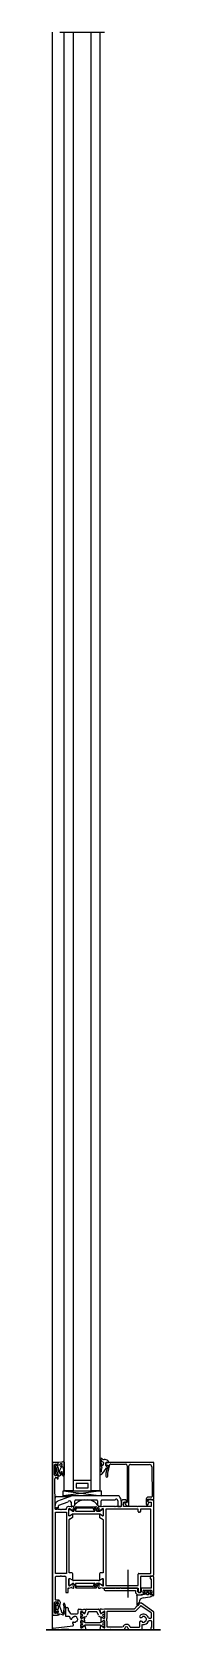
# Model space of a CAD drawing. Extents: x -4 to 73, y 0 to 1068.
import ezdxf

# ---------------------------------------------------------------- set-up
doc = ezdxf.new("R2010")
doc.units = 0
doc.layers.get('0').update_dxf_attribs({"linetype": 'CONTINUOUS'})

msp = doc.modelspace()

# ---------------------------------------------------------------- linework, layer by layer
at = {"linetype": 'CONTINUOUS'}
for p, q in [((0, 0), (0, 1068)), ((4.8, 1068), (34.8, 1068)), ((7.8, 93), (7.8, 1068)), ((13.8, 1068), (13.8, 93)), ((25.8, 93), (25.8, 1068)), ((31.8, 1068), (31.8, 93)), ((0, 111.5), (0, 10.5)), ((3.3, 112), (0.5, 112)), ((1.4, 103.7), (1.4, 110.3)), ((1.9, 110.8), (3, 110.8)), ((1.9, 108.7), (2, 108.9)), ((2, 108.6), (1.9, 108.7)), ((1.9, 108.4), (2, 108.6)), ((2, 108.3), (1.9, 108.4)), ((2, 109.3), (2.4, 110.3)), ((2, 108.9), (2, 109.3)), ((2, 105.8), (2, 108.3)), ((2.6, 108.2), (2.6, 105.8)), ((2.8, 110.3), (2.9, 110.1)), ((2.9, 110.1), (3, 109.5)), ((3, 110.8), (3, 109.9)), ((3, 109.5), (3.4, 109.5)), ((3.4, 108.7), (3.1, 108.7)), ((3.8, 109.9), (3.8, 111.7)), ((3.8, 109.9), (3.8, 111.5)), ((3.9, 105.8), (3.9, 108.2)), ((4.2, 112.1), (6.2, 112.3)), ((5.1, 109.7), (4.9, 110.5)), ((5.2, 111), (5.8, 111.1)), ((6.2, 110.2), (5.9, 109.4)), ((7, 108.7), (7.4, 106.2)), ((7.8, 112.2), (7.8, 103.5)), ((31.8, 114.3), (31.8, 112.3)), ((31.8, 107), (31.8, 104.7)), ((32.1, 111.1), (32.8, 109.2)), ((32.4, 114.1), (32.4, 112.3)), ((32.5, 111.7), (33.1, 110.2)), ((32.6, 105.6), (32.5, 107.1)), ((33.9, 112.2), (33.1, 112.7)), ((34.1, 110.4), (34.3, 111.7)), ((34.3, 105.7), (36.5, 108.7)), ((35.8, 110), (35.8, 111.8)), ((35.8, 111.5), (35.8, 110.1)), ((35.8, 110.1), (37.2, 110.1)), ((37.2, 110.1), (35.8, 104.9)), ((36.2, 109.2), (35.9, 109.8)), ((36, 112), (37.4, 112)), ((36.5, 108.9), (36.2, 109.2)), ((67.5, 112), (36.3, 112)), ((37, 104.8), (38.5, 110.5)), ((37.6, 112.3), (37.3, 113)), ((39, 110.8), (49, 110.8)), ((50, 109.8), (50, 85.5)), ((51.2, 83.4), (51.2, 109.7)), ((52.2, 110.7), (65, 110.6)), ((66.5, 109.1), (66.7, 89.3)), ((68, 87.5), (68, 111.5)), ((1.8, 80.8), (1.6, 101)), ((1.8, 101), (1.8, 101.5)), ((1.9, 105.7), (2, 105.8)), ((2, 105.5), (1.9, 105.7)), ((1.9, 105.3), (2, 105.5)), ((2, 105.2), (1.9, 105.3)), ((3, 103.2), (1.9, 103.2)), ((2, 104.8), (2, 105.2)), ((2.5, 103.9), (2, 104.8)), ((2.3, 102), (3, 102)), ((3, 104.5), (2.9, 104)), ((3.4, 104.5), (3, 104.5)), ((3, 104.1), (3, 103.2)), ((3, 102), (3, 101.4)), ((3.1, 105.3), (3.4, 105.3)), ((3.6, 103.4), (3.8, 104.1)), ((3.8, 101.4), (3.8, 104.1)), ((4.3, 103), (3.8, 103.2)), ((6.2, 105), (5.1, 103.2)), ((6, 105.7), (5.2, 104.4)), ((6.9, 103.1), (6.2, 105)), ((7.1, 103.5), (6.3, 105.7)), ((25.8, 100), (13.8, 100)), ((13.8, 100), (13.8, 93)), ((23.8, 98), (15.8, 98)), ((15.8, 98), (15.8, 95)), ((23.8, 95), (23.8, 98)), ((25.8, 93), (25.8, 100)), ((33.1, 104.1), (34.3, 105.7)), ((35.8, 104.9), (35.8, 102.7)), ((37, 102.7), (37, 104.8)), ((1.8, 83.3), (1.8, 88.2)), ((2.8, 89.2), (11.9, 89.2)), ((13.2, 89.6), (3.2, 86)), ((4.3, 83.4), (10.4, 85.6)), ((7, 89.7), (7, 93)), ((7, 93), (32.6, 93)), ((32.6, 93), (7, 89.7)), ((7, 89.7), (7, 93)), ((7, 93), (32.6, 89.7)), ((32.6, 89.7), (7, 89.7)), ((13.8, 93), (7.8, 93)), ((12.4, 85.5), (12.4, 83.9)), ((13.8, 93), (25.8, 93)), ((43.5, 89.7), (13.8, 89.7)), ((14.9, 83.9), (14.9, 86.4)), ((15.4, 86.9), (29.6, 86.9)), ((15.8, 95), (23.8, 95)), ((31.8, 93), (25.8, 93)), ((30.1, 86.4), (30.1, 83.9)), ((32.6, 93), (32.6, 89.7)), ((32.6, 83.9), (32.6, 86.4)), ((33.1, 86.9), (41.9, 86.9)), ((43.8, 86.4), (43.8, 82.7)), ((45.5, 88.1), (46.3, 83.7)), ((49, 87), (47.6, 87)), ((47.6, 82.5), (47.6, 85.5)), ((47.6, 85.5), (49.8, 85.5)), ((49, 85.5), (48.2, 85.5)), ((50, 85.8), (49.4, 86.8)), ((62.8, 87.5), (62.8, 84)), ((64, 85.8), (64, 87.5)), ((64, 87.5), (65.8, 87.5)), ((64.3, 86.8), (64, 86.4)), ((64, 86.4), (64.2, 85.5)), ((66.2, 88.8), (64.1, 88.8)), ((64.5, 84.8), (64.1, 85.8)), ((64.2, 85.5), (66.2, 85.5)), ((67.5, 87), (64.7, 87)), ((66.2, 87.4), (66.3, 87.2)), ((66.2, 85.5), (66.2, 82.5)), ((66.7, 87), (67.5, 87)), ((68, 37.5), (68, 86.5)), ((2, 84.5), (1.8, 83.7)), ((1.8, 81.1), (1.8, 83.3)), ((2.7, 81.6), (1.8, 81.6)), ((3, 80.6), (2, 80.6)), ((2, 37.8), (2, 78.7)), ((2, 78.7), (9.4, 78.7)), ((2.7, 81.1), (2.7, 81.6)), ((2.7, 81.6), (3.8, 81.6)), ((3, 81.2), (3, 80.6)), ((3.8, 80.5), (3.8, 81.2)), ((5.4, 80.5), (3.8, 80.5)), ((4, 81.8), (4, 83)), ((5.7, 80.2), (5.4, 80.5)), ((6, 80.5), (5.7, 80.2)), ((9.2, 80.5), (6, 80.5)), ((9.2, 81), (9.2, 80.5)), ((9.4, 78.7), (9.4, 37.8)), ((11, 82.5), (10.7, 82.5)), ((12.5, 82.2), (11, 82.5)), ((11, 76.4), (11, 80.7)), ((11, 76.7), (11, 80.1)), ((11.7, 76.3), (11.2, 76.2)), ((11.3, 81.2), (11.5, 81.1)), ((11.3, 74), (13.2, 75.1)), ((11.4, 80.5), (11.6, 80.5)), ((11.7, 76.4), (11.4, 76.3)), ((11.5, 81.1), (13.3, 79.8)), ((11.6, 80.5), (13.5, 79.5)), ((13.3, 77.3), (11.7, 76.4)), ((13.1, 77.1), (11.7, 76.3)), ((13.2, 82.6), (12.7, 82.2)), ((14.1, 82.6), (13.2, 82.6)), ((13.5, 77.4), (13.3, 77.3)), ((13.5, 75.5), (13.5, 77.1)), ((13.7, 79.7), (14.3, 82.3)), ((30.9, 77.5), (14.1, 77.5)), ((14.2, 79.5), (15.4, 82.2)), ((15.8, 81.1), (15.3, 80)), ((15.8, 79.3), (28, 79.3)), ((15.9, 82.4), (29.1, 82.4)), ((27, 81.5), (16.5, 81.5)), ((27.6, 80.4), (27.2, 81.3)), ((27.9, 81.2), (28.1, 80.5)), ((28.1, 80.5), (28.4, 80)), ((28.7, 81.5), (28.2, 81.5)), ((28.4, 81.1), (28.8, 81.1)), ((29.4, 80.8), (28.9, 81.4)), ((28.9, 81.1), (29.4, 80.8)), ((29.6, 79.6), (29.1, 80.2)), ((29.1, 80.2), (29.6, 79.5)), ((29.6, 82.2), (30.6, 79.9)), ((30.3, 79.4), (29.8, 79.5)), ((29.8, 79.5), (30.9, 79.3)), ((30.7, 82.3), (31.3, 79.7)), ((31.9, 82.5), (30.9, 82.6)), ((31.5, 79.5), (33.3, 80.5)), ((31.7, 77.3), (31.5, 77.4)), ((31.5, 77.1), (31.5, 75.5)), ((31.7, 79.8), (33.5, 81.1)), ((33.4, 76.3), (31.7, 77.3)), ((31.8, 75.1), (33.9, 73.9)), ((32.3, 82.2), (31.9, 82.5)), ((33.5, 76.2), (31.9, 77.1)), ((34, 82.5), (32.5, 82.2)), ((33.3, 80.5), (33.6, 80.5)), ((33.6, 76.3), (33.4, 76.3)), ((33.5, 81.1), (33.7, 81.2)), ((33.8, 76.2), (33.5, 76.2)), ((41.7, 82.5), (34, 82.5)), ((34, 80.7), (34, 76.4)), ((34, 80.1), (34, 76.7)), ((57.4, 80.7), (35.8, 80.7)), ((35.8, 80.7), (35.8, 29.8)), ((42, 82.2), (41.7, 82.5)), ((42.3, 82.5), (42, 82.2)), ((46, 82.5), (42.3, 82.5)), ((44, 82.5), (45.8, 82.5)), ((46, 85.4), (46, 82.5)), ((46.3, 83), (46.3, 83.3)), ((56.7, 82.5), (47.6, 82.5)), ((57, 82.2), (56.7, 82.5)), ((57.3, 82.5), (57, 82.2)), ((66.2, 82.5), (57.3, 82.5)), ((57.4, 79.2), (57.4, 80.7)), ((58.4, 78.7), (57.9, 78.7)), ((58.9, 80.5), (58.9, 79.2)), ((65.8, 80.7), (59.1, 80.7)), ((63.3, 83.5), (63.7, 83.5)), ((63.7, 83.5), (64.5, 84.8)), ((66, 38), (66, 80.5)), ((11.2, 38.1), (11.2, 73.8)), ((34, 73.7), (34, 38.1)), ((9.4, 37.8), (2, 37.8)), ((2, 20.2), (2, 35.5)), ((2.5, 36), (5.4, 36)), ((5.4, 36), (5.7, 36.3)), ((5.7, 36.3), (6, 36)), ((6, 36), (8.3, 36)), ((8.8, 35.5), (8.8, 25.5)), ((11, 29.9), (11, 34.1)), ((11, 33.8), (11, 30.4)), ((13, 38.1), (11.2, 38.1)), ((11.2, 34.3), (11.5, 34.3)), ((11.7, 34.2), (11.4, 34.2)), ((11.5, 34.3), (13.1, 33.5)), ((13.3, 33.3), (11.7, 34.2)), ((13.5, 33.2), (13.3, 33.3)), ((13.5, 33.5), (13.5, 37.6)), ((30.9, 33), (14.1, 33)), ((31.5, 37.6), (31.5, 33.5)), ((31.7, 33.3), (31.5, 33.2)), ((33.4, 34.2), (31.7, 33.3)), ((31.9, 33.5), (33.4, 34.3)), ((34, 38.1), (32, 38.1)), ((33.4, 34.3), (33.8, 34.3)), ((33.6, 34.2), (33.4, 34.2)), ((34, 34.1), (34, 29.9)), ((34, 30.4), (34, 33.8)), ((50.7, 21.7), (50.7, 40.2)), ((57.4, 29.8), (57.4, 37.3)), ((57.9, 37.8), (65.8, 37.8)), ((59.2, 25.5), (59.2, 35.8)), ((59.4, 36), (66.5, 36)), ((65.5, 35.8), (65.5, 34.2)), ((65.5, 34.2), (66.2, 34.2)), ((67, 36), (65.7, 36)), ((66.2, 34.2), (66.2, 28)), ((68, 23.2), (68, 35)), ((9.3, 25), (10, 25)), ((10.5, 25.5), (10.5, 27.5)), ((10.6, 28), (11, 28)), ((11, 28), (12.5, 28.4)), ((11.5, 29.5), (11.3, 29.4)), ((11.4, 30), (11.6, 30)), ((13.3, 30.8), (11.5, 29.5)), ((11.6, 30), (13.5, 31.1)), ((12.7, 28.4), (13.1, 28.1)), ((13.1, 28.1), (14.1, 28)), ((14.3, 28.2), (13.7, 30.9)), ((14.2, 31.1), (15.4, 28.4)), ((15.8, 29.5), (15.3, 30.5)), ((15.8, 31.2), (28, 31.2)), ((15.9, 28.1), (29.1, 28.1)), ((27, 29), (16.5, 29)), ((27.6, 30.2), (27.2, 29.2)), ((27.9, 29.4), (28.1, 30)), ((28.1, 30), (28.4, 30.6)), ((28.7, 29), (28.2, 29)), ((28.4, 29.5), (28.8, 29.5)), ((28.9, 29.5), (29.4, 29.8)), ((29.4, 29.8), (28.9, 29.1)), ((29.1, 30.3), (29.6, 31.1)), ((29.6, 31), (29.1, 30.3)), ((29.6, 28.4), (30.6, 30.7)), ((29.8, 31.1), (30.9, 31.2)), ((30.3, 31.1), (29.8, 31.1)), ((31.3, 30.9), (30.7, 28.2)), ((30.9, 28), (31.8, 28)), ((31.5, 31.1), (33.3, 30.1)), ((33.5, 29.5), (31.7, 30.8)), ((31.8, 28), (32.3, 28.4)), ((32.5, 28.4), (34, 28)), ((33.3, 30.1), (33.6, 30)), ((33.7, 29.4), (33.5, 29.5)), ((34, 28), (41.7, 28)), ((34.7, 27.5), (34.7, 26.9)), ((56.7, 28), (35.2, 28)), ((35.2, 26.4), (50.4, 26.4)), ((35.8, 29.8), (57.4, 29.8)), ((41.7, 28), (42, 28.3)), ((42, 28.3), (42.3, 28)), ((42.3, 28), (45.2, 28)), ((45.2, 28), (45.5, 28.3)), ((45.5, 28.3), (45.8, 28)), ((45.8, 28), (57.5, 28)), ((50.4, 26.4), (50.7, 26.7)), ((50.7, 26.7), (51, 26.4)), ((51, 26.4), (55.6, 26.4)), ((55.6, 26.4), (55.6, 24.9)), ((55.6, 24.9), (56.5, 24)), ((59.8, 23.2), (56.3, 23.2)), ((56.3, 23.2), (56.6, 22.6)), ((56.6, 22.6), (56.6, 16.6)), ((57.2, 25.5), (57.2, 27.5)), ((57.8, 25), (57.2, 25.5)), ((57.5, 28), (57.5, 25.5)), ((59.1, 25.1), (57.8, 25)), ((57.8, 23.4), (59, 23.4)), ((58, 25), (58.7, 25)), ((59.5, 25.5), (59.1, 25.1)), ((59.5, 27.5), (59.5, 25.5)), ((59.7, 23.7), (60, 24)), ((60.4, 23.9), (59.8, 23.2)), ((66.2, 28), (60, 28)), ((60, 24), (61.6, 24)), ((60.7, 24.8), (60.7, 26.1)), ((61.6, 24.8), (60.7, 24.8)), ((60.7, 21.5), (65.2, 22.1)), ((61.1, 24), (60.8, 24)), ((61.8, 23.9), (61.1, 24)), ((61.2, 26.6), (66, 26.6)), ((62.1, 25.9), (61.5, 25.4)), ((61.6, 25), (62, 25)), ((62, 25), (62, 24)), ((65.3, 25.9), (62.1, 25.9)), ((63, 24.8), (63, 24)), ((64.2, 25.1), (63.4, 25.1)), ((63.4, 23.7), (64.2, 23.7)), ((64.5, 24), (64.5, 24.8)), ((66, 25.4), (65.3, 25.9)), ((65.5, 24), (65.5, 25)), ((65.5, 25), (65.8, 25)), ((66.4, 24), (65.7, 23.9)), ((65.8, 22.3), (66.9, 23)), ((66.5, 24.8), (65.9, 24.8)), ((65.9, 24), (67.3, 24)), ((66.5, 26.1), (66.5, 24.8)), ((67, 23.3), (67, 23.5)), ((67.3, 24), (67.3, 23.2)), ((67.5, 23), (67.8, 23)), ((1.4, 11.7), (1.4, 18.3)), ((1.9, 18.8), (3, 18.8)), ((3, 11.2), (1.9, 11.2)), ((2, 17.4), (2.5, 18)), ((2, 12.6), (2, 17.4)), ((2.5, 12), (2, 12.6)), ((3.3, 20), (2.2, 20)), ((2.4, 13.9), (2.4, 16.2)), ((2.7, 16.5), (3.5, 16.5)), ((3.5, 13.6), (2.7, 13.6)), ((2.9, 17.9), (2.9, 17.5)), ((2.9, 17.5), (3.8, 17.5)), ((3.8, 12.6), (2.9, 12.6)), ((2.9, 12.6), (2.9, 12.1)), ((3, 18.8), (3, 17.9)), ((3, 12.1), (3, 11.2)), ((3.8, 18.8), (3.8, 19.8)), ((3.8, 17.9), (3.8, 19.5)), ((4, 17.8), (3.8, 18.8)), ((3.8, 16.2), (3.8, 13.9)), ((3.8, 11.6), (4, 12.3)), ((3.8, 10.5), (3.8, 12.1)), ((3.8, 10.3), (3.8, 11.6)), ((4, 20), (4.3, 20)), ((4.5, 19.9), (5.1, 18.5)), ((5.1, 18.1), (4.7, 16.6)), ((5.1, 18.5), (5.1, 18.1)), ((8.8, 9.1), (8.8, 14.5)), ((9.3, 15), (9.9, 15)), ((10.4, 14.5), (10.4, 13.6)), ((10.5, 13.3), (11.7, 11.2)), ((12.2, 10.9), (14.2, 10.9)), ((14.2, 10.9), (14.5, 10.6)), ((14.5, 10.6), (14.8, 10.9)), ((14.8, 10.9), (16.6, 10.9)), ((17.1, 11.4), (17.1, 13.4)), ((17.6, 13.9), (18.9, 13.9)), ((18.9, 13.9), (20.4, 13.5)), ((18.9, 12), (18.9, 7.8)), ((18.9, 10.8), (18.9, 11.5)), ((18.9, 10.5), (18.9, 10.8)), ((19.4, 12.4), (19.2, 12.5)), ((21.2, 11.2), (19.4, 12.4)), ((19.6, 11.9), (21.1, 11.1)), ((20.6, 13.6), (21, 13.9)), ((21, 13.9), (22, 13.9)), ((21.1, 11.1), (21.5, 11)), ((22.2, 13.7), (21.6, 11)), ((21.7, 11.2), (22.7, 13.8)), ((22.9, 14), (30.9, 14)), ((23.9, 11.8), (23.1, 9.8)), ((29.5, 12.2), (24.3, 12.2)), ((30.7, 9.8), (29.9, 11.8)), ((31.1, 13.8), (32.1, 11.2)), ((31.6, 13.7), (32.2, 11)), ((32.8, 13.9), (31.8, 13.9)), ((32.3, 11), (32.6, 11)), ((32.6, 11.2), (34.4, 12.4)), ((32.6, 11), (34.2, 11.9)), ((33.2, 13.6), (32.8, 13.9)), ((34.9, 13.9), (33.4, 13.6)), ((34.4, 12.4), (34.6, 12.5)), ((54.8, 13.9), (34.9, 13.9)), ((34.9, 12), (34.9, 7.8)), ((34.9, 11.5), (34.9, 10.8)), ((34.9, 10.8), (34.9, 10.5)), ((36.5, 12.1), (36.5, 7.7)), ((55.5, 12.3), (36.7, 12.3)), ((57, 16.3), (54.8, 13.9)), ((59.1, 16.1), (55.5, 12.3)), ((56.6, 16.6), (57.3, 16.6)), ((57.5, 17.6), (57.1, 16.5)), ((59.3, 18), (58, 18)), ((58.1, 17.4), (58.1, 18.5)), ((66.2, 11.4), (59.3, 16.2)), ((67.8, 12.2), (59.6, 17.9)), ((66.4, 8.4), (66.4, 10.9)), ((68, 0.5), (68, 11.8)), ((-4.2, 0), (72.5, 0)), ((72.5, 0), (-4.2, 0)), ((0, 0.5), (0, 0.8)), ((0.5, 10), (3.3, 10)), ((0.5, 1.3), (13.6, 2.8)), ((5.9, 0), (0.5, 0)), ((4.3, 10.1), (4, 10.1)), ((6.7, 10.1), (4.8, 10.5)), ((10.9, 0.3), (5.9, 0.3)), ((5.9, 0.3), (5.9, 0)), ((11.2, 8.9), (9, 8.9)), ((10.9, 0), (10.9, 0.3)), ((18.9, 0), (10.9, 0)), ((12.1, 7.5), (11.5, 8.8)), ((14, 3.5), (13.5, 4.6)), ((13.7, 8.3), (13.6, 8.5)), ((14.6, 9), (14.7, 8.8)), ((15.3, 5.1), (15.2, 5.3)), ((16.2, 8.3), (16.4, 8.4)), ((16.2, 5.8), (16.3, 5.6)), ((16.9, 7.4), (16.7, 7.3)), ((18.9, 8.8), (18.9, 9.1)), ((18.9, 8.1), (18.9, 8.8)), ((18.9, 6.1), (18.9, 1.9)), ((18.9, 5), (18.9, 5.8)), ((18.9, 4.8), (18.9, 5.1)), ((18.9, 3.1), (18.9, 3.4)), ((18.9, 2.4), (18.9, 3.1)), ((20.4, 0.4), (18.9, 0)), ((19.3, 10.3), (19.1, 10.3)), ((19.1, 9.3), (19.3, 9.3)), ((19.1, 7.6), (19.4, 7.6)), ((19.6, 6.3), (19.1, 6.3)), ((19.3, 4.6), (19.1, 4.6)), ((19.1, 3.6), (19.3, 3.6)), ((19.2, 1.4), (19.4, 1.4)), ((19.3, 6.2), (19.7, 6.2)), ((19.7, 2), (19.3, 2)), ((19.4, 7.6), (21, 8.4)), ((19.4, 1.4), (21.2, 2.7)), ((21.2, 8.6), (19.6, 7.8)), ((21, 5.5), (19.6, 6.3)), ((19.7, 6.2), (21.5, 5.2)), ((21.5, 3), (19.7, 2)), ((21.1, 0), (20.6, 0.3)), ((21.4, 8.6), (21.2, 8.6)), ((21.4, 8.4), (21.4, 7.4)), ((21.4, 6.5), (21.4, 5.5)), ((21.6, 2.9), (22.2, 0.2)), ((22.1, 5), (31.7, 5)), ((31.7, 3.2), (22.1, 3.2)), ((32.2, 2.9), (31.6, 0.2)), ((32.3, 5.2), (34.1, 6.2)), ((34.1, 2), (32.3, 3)), ((32.8, 8.6), (32.4, 8.6)), ((32.4, 8.4), (32.4, 7.4)), ((32.4, 6.5), (32.4, 5.5)), ((34.4, 1.4), (32.6, 2.7)), ((32.7, 0), (33.2, 0.3)), ((34.2, 7.8), (32.8, 8.6)), ((34.4, 7.6), (32.8, 8.4)), ((32.8, 5.5), (34.2, 6.3)), ((33.4, 0.4), (34.9, 0)), ((34.1, 6.2), (34.5, 6.2)), ((34.5, 2), (34.1, 2)), ((34.2, 6.3), (34.7, 6.3)), ((34.7, 7.6), (34.4, 7.6)), ((34.6, 1.4), (34.4, 1.4)), ((34.7, 10.3), (34.5, 10.3)), ((34.5, 9.3), (34.7, 9.3)), ((34.7, 4.6), (34.5, 4.6)), ((34.5, 3.6), (34.7, 3.6)), ((34.9, 9.1), (34.9, 8.9)), ((34.9, 8.9), (34.9, 8.1)), ((34.9, 6.1), (34.9, 1.9)), ((34.9, 5.8), (34.9, 5.1)), ((34.9, 5.1), (34.9, 4.8)), ((34.9, 3.4), (34.9, 3.1)), ((34.9, 3.2), (34.9, 2.4)), ((34.9, 0), (36.3, 0)), ((36.5, 6), (36.5, 2.2)), ((36.7, 2), (47, 2)), ((36.7, 0.4), (38.7, 0.4)), ((39.1, 0), (48.2, 0)), ((48.5, 0.2), (48.5, 1)), ((50.6, 1), (50.6, 0.4)), ((50.6, 0.4), (53.2, 0.4)), ((52.1, 1.9), (58.1, 1.9)), ((53.2, 0.4), (53.2, 0)), ((53.2, 0), (59.7, 0)), ((58.6, 8.7), (58.6, 9.1)), ((58.6, 2.4), (58.6, 5.5)), ((59.1, 6), (59.4, 6)), ((59.4, 8.2), (59.2, 8.2)), ((60.2, 5.5), (60.1, 5.3)), ((60.2, 8.9), (60.3, 8.7)), ((60.2, 0.5), (60.2, 3.7)), ((62, 5.3), (61.8, 5.5)), ((61.9, 8.6), (62.1, 8.8)), ((62.5, 6.1), (62.7, 6)), ((62.8, 8), (62.6, 7.8)), ((64.8, 7.9), (65.9, 7.9)), ((64.8, 6.3), (65.9, 6.3)), ((66.4, 1.6), (66, 1.6)), ((66, 1.6), (66, 0)), ((66, 0), (67.5, 0)), ((66.4, 5.8), (66.4, 1.6)), ((22, 0), (21.1, 0)), ((31.8, 0), (32.7, 0))]:
    msp.add_line(p, q, dxfattribs=at)
for centre, radius, start, end in [((0.5, 111.5), 0.5, 90, 180), ((1.9, 110.3), 0.5, 90, 180), ((2.6, 110.2), 0.2, 14.9392, 159.0352), ((3.1, 108.2), 0.5, 90, 180), ((3.4, 109.9), 0.4, 180, 360), ((3.3, 111.5), 0.5, 0, 90), ((3.4, 109.9), 0.4, 270, 360), ((3.4, 108.2), 0.5, 0, 90), ((4.2, 111.7), 0.4, 95.7276, 178.8536), ((8.6, 105.8), 3.98, 127.066, 181.3561), ((5.3, 110.6), 0.4, 94.8148, 190.2841), ((5.6, 109.8), 0.5, 191.2413, 314.3617), ((5.9, 110.5), 0.53, 313.7755, 95.7748), ((6, 115.3), 2.92, 274.6079, 292.8646), ((6.5, 108.4), 0.63, 27.253, 119.4694), ((7.3, 112.1), 0.46, 4.1949, 115.942), ((32.4, 114.4), 0.6, 61.952, 184.825), ((40.8, 113.7), 9.13, 188.6859, 196.472), ((32.1, 107.1), 0.33, 353.0085, 192.2766), ((35.6, 114.9), 3.31, 193.284, 221.4375), ((37.5, 113.1), 5.16, 188.9434, 196.1142), ((40.2, 106), 7.58, 160.7917, 183.2229), ((35.3, 117.5), 3.73, 224.3653, 259.5496), ((32.3, 108.6), 0.76, 351.1188, 47.7613), ((33.5, 110.9), 0.77, 240.1268, 324.4498), ((33.8, 111.7), 0.5, 351.0671, 70.8604), ((34.7, 108.7), 5.18, 62.3871, 90.1005), ((36.3, 111.5), 0.5, 90, 180), ((36, 111.8), 0.2, 90, 180), ((36.1, 110), 0.33, 178.8385, 218.0314), ((36.8, 112.8), 0.5, 21.1845, 61.8084), ((37.4, 112.2), 0.2, 268.0668, 23.6138), ((39, 110.4), 0.5, 90.3216, 164.9309), ((49, 109.8), 1, 0, 90), ((52.2, 109.7), 1, 89.427, 180.0029), ((65, 109.1), 1.5, 0.7627, 89.6231), ((67.5, 111.5), 0.5, 0, 90), ((1.9, 103.7), 0.5, 180, 270), ((2.3, 101.5), 0.5, 90, 180), ((2.7, 104), 0.2, 209.9625, 271.9282), ((3.1, 105.8), 0.5, 180, 270), ((2.7, 104), 0.2, 271.0479, 345.5324), ((3.4, 104.1), 0.4, 0, 180), ((3.4, 101.4), 0.4, 180, 360), ((3.4, 105.8), 0.5, 270, 0), ((3.4, 104.1), 0.4, 0, 90), ((3.8, 103.4), 0.2, 166.9696, 257.0412), ((4.5, 104), 1, 255.8986, 270.9375), ((4.5, 104), 1, 269.8721, 303.9015), ((6.7, 105.5), 2.13, 174.4449, 180.1025), ((6.7, 105.5), 2.13, 179.8058, 206.8727), ((5.1, 104.7), 0.3, 208.2882, 299.084), ((6.2, 105.4), 0.3, 60, 120), ((7.4, 104.8), 1.76, 253.7863, 269.9535), ((7.2, 103.7), 0.23, 269.0616, 328.56), ((-3.1, 104.7), 10.6, 353.6525, 7.6748), ((7.3, 103.4), 0.39, 271.5903, 318.2193), ((7.3, 103.5), 0.5, 319.4598, 359.4281), ((32.5, 104.6), 0.74, 175.6805, 315.9767), ((36.4, 102.8), 0.61, 190.3889, 349.6111), ((2.8, 88.2), 1, 90, 180), ((3.9, 84.1), 2, 110.1698, 169.9984), ((11.4, 85.4), 1.01, 5.2019, 169.0733), ((13.9, 87.7), 2, 90.0674, 109.9486), ((21.4, 78.9), 8, 90.8412, 147.2386), ((15.4, 86.4), 0.5, 90, 180), ((23.6, 78.9), 8, 32.7687, 90.0938), ((29.6, 86.4), 0.5, 0, 90), ((33.1, 86.4), 0.5, 90, 180), ((42.8, 86.4), 1, 359.5994, 150.4615), ((43.5, 87.7), 2, 10.0787, 90.0247), ((47.6, 85.4), 1.6, 90, 180), ((51.2, 85.8), 3, 185.387, 257.7458), ((49, 86.5), 0.5, 29.9988, 89.6542), ((49, 85), 0.5, 35.4495, 90.3079), ((49.7, 85.5), 0.35, 216.8699, 0), ((49.8, 85.7), 0.2, 270.914, 30.0084), ((64.1, 87.5), 1.3, 90, 180), ((64.7, 86.5), 0.5, 89.2025, 150.0064), ((65.8, 87), 0.5, 46.0273, 91.4717), ((66.2, 89.3), 0.5, 270, 0), ((66.7, 87.5), 0.5, 224.4256, 270.3346), ((67.5, 87.5), 0.5, 270, 0), ((67.5, 86.5), 0.5, 0, 90), ((3.8, 83.3), 2, 170.0627, 180.1392), ((2.2, 81.2), 0.46, 191.9687, 348.0313), ((2, 80.8), 0.2, 180, 270), ((3.4, 81.3), 0.41, 345.8895, 191.2463), ((3.8, 81.8), 0.2, 270, 0), ((4.5, 82.9), 0.5, 109.8641, 178.8253), ((10.7, 81), 1.5, 90, 180), ((11.2, 80.9), 0.3, 69.5333, 226.8689), ((11.4, 80.1), 0.4, 90, 180), ((11.4, 76.7), 0.4, 180, 270), ((11.2, 76.4), 0.2, 180, 270), ((13.7, 83.9), 1.25, 180, 0), ((12.6, 82.4), 0.2, 252.3197, 306.605), ((13.3, 77), 0.21, 17.7528, 162.2472), ((13, 75.5), 0.5, 298.6852, 0.1564), ((13.5, 79.7), 0.2, 146.0633, 346.0117), ((14.1, 80.5), 1.2, 241.2576, 263.4422), ((14.1, 76.3), 1.2, 89.9363, 119.9265), ((14, 79.6), 0.3, 263.454, 336.8287), ((14.1, 82.4), 0.2, 348.4372, 88.2977), ((15.8, 79.8), 0.5, 155.1605, 270.7169), ((15.9, 81.9), 0.5, 89.2872, 155.1703), ((16, 81.5), 0.3, 41.0303, 208.4815), ((15.5, 81.2), 0.3, 336.1904, 31.9808), ((16.5, 81.8), 0.3, 214.3268, 274.2533), ((27, 81.2), 0.3, 17.4448, 88.8154), ((27.8, 80.5), 0.3, 202.4938, 12.5574), ((28.2, 81.2), 0.3, 87.3405, 197.5223), ((28, 79.8), 0.5, 269.8002, 23.5786), ((28.5, 80.8), 0.3, 91.729, 201.5382), ((28.7, 81.2), 0.3, 36.8699, 90), ((28.8, 80.8), 0.3, 60.0093, 91.9182), ((29.1, 81.9), 0.5, 24.8297, 90.7128), ((29.2, 80.3), 0.15, 106.5567, 215.0853), ((29.3, 80.3), 0.2, 111.7626, 214.839), ((29.3, 80.7), 0.2, 287.6006, 36.642), ((29.3, 80.7), 0.15, 288.7639, 58.5557), ((29.8, 79.7), 0.3, 214.4978, 268.6163), ((29.9, 79.6), 0.3, 214.4978, 268.6163), ((31.4, 83.9), 1.25, 180, 0), ((30.3, 79.7), 0.3, 269.0328, 23.5871), ((30.9, 82.4), 0.2, 91.7023, 191.5628), ((30.9, 80.5), 1.2, 269.9363, 299.9265), ((30.9, 76.3), 1.2, 60.0735, 90.0637), ((31.5, 79.7), 0.2, 193.9883, 33.9367), ((31.7, 77.1), 0.2, 0, 180), ((32, 75.5), 0.5, 179.8436, 241.3148), ((32.4, 82.4), 0.2, 233.395, 287.6803), ((33.6, 80.1), 0.4, 0, 90), ((33.6, 76.7), 0.4, 270, 0), ((33.8, 80.9), 0.3, 317.2189, 107.4203), ((33.8, 76.4), 0.2, 270, 0), ((44, 82.7), 0.2, 180, 270), ((45.8, 83), 0.5, 270, 0), ((44.3, 83.3), 2, 359.8608, 9.9373), ((50.7, 83.4), 0.51, 255.2269, 0.7706), ((57.9, 79.2), 0.5, 180, 270), ((58.4, 79.2), 0.5, 270, 0), ((59.1, 80.5), 0.2, 90, 180), ((63.3, 84), 0.5, 180, 270), ((65.8, 80.5), 0.2, 0, 90), ((11.4, 73.9), 0.2, 119.9625, 181.9282), ((33.8, 73.7), 0.21, 358.5533, 61.5839), ((2.5, 35.5), 0.5, 90, 180), ((8.3, 35.5), 0.5, 0, 90), ((11.2, 34.1), 0.2, 90, 180), ((11.4, 33.8), 0.4, 90, 180), ((13, 37.6), 0.5, 0, 90), ((13.3, 33.6), 0.21, 197.7528, 342.2472), ((14.1, 34.2), 1.2, 240.0735, 270.0637), ((30.9, 34.2), 1.2, 269.9363, 299.9265), ((32, 37.6), 0.5, 90, 180), ((31.7, 33.5), 0.2, 180, 0), ((33.6, 33.8), 0.4, 0, 90), ((33.8, 34.1), 0.2, 0, 90), ((57.9, 37.3), 0.5, 90, 180), ((59.4, 35.8), 0.2, 90, 180), ((65.7, 35.8), 0.2, 90, 180), ((65.8, 38), 0.2, 270, 0), ((66.5, 37.5), 1.5, 270, 0), ((67, 35), 1, 0, 90), ((9.3, 25.5), 0.5, 180, 270), ((10, 25.5), 0.5, 270, 0), ((10.6, 27.7), 0.3, 89.9362, 240.0736), ((11.2, 29.7), 0.3, 137.2189, 287.4203), ((11.4, 30.4), 0.4, 180, 270), ((12.6, 28.2), 0.2, 50.021, 104.9214), ((13.5, 30.9), 0.2, 19.7214, 210.8341), ((14.1, 30), 1.2, 96.5578, 118.7424), ((14, 30.9), 0.3, 25.156, 97.3644), ((14.1, 28.2), 0.2, 271.043, 14.4873), ((15.8, 30.7), 0.5, 89.8002, 203.5786), ((15.9, 28.6), 0.5, 203.5778, 270.1995), ((16, 29.1), 0.3, 156.108, 315.9738), ((15.5, 29.4), 0.3, 328.0192, 23.8096), ((16.5, 28.7), 0.3, 84.4612, 143.4638), ((27, 29.3), 0.3, 271.1846, 342.5552), ((27.8, 30.1), 0.31, 356.1478, 146.9823), ((28.2, 29.3), 0.3, 162.4777, 272.6595), ((28, 30.7), 0.5, 337.6655, 89.7146), ((28.5, 29.8), 0.3, 156.4134, 269.0571), ((28.7, 29.3), 0.3, 268.5189, 320.7283), ((28.8, 29.8), 0.3, 271.1306, 303.5775), ((29.3, 30.3), 0.2, 142.3853, 249.9931), ((29.2, 30.3), 0.15, 144.9147, 253.4433), ((29.1, 28.6), 0.5, 269.8005, 336.4222), ((29.3, 29.9), 0.2, 323.358, 72.3994), ((29.3, 29.9), 0.15, 301.4443, 71.2361), ((29.9, 30.9), 0.3, 90, 143.1301), ((29.8, 30.8), 0.3, 91.3837, 145.5022), ((30.3, 30.8), 0.3, 336.4129, 90.9672), ((30.9, 28.2), 0.2, 165.5127, 268.957), ((30.9, 30), 1.2, 60.0735, 90.0637), ((31.5, 30.9), 0.2, 329.1659, 160.2786), ((32.4, 28.2), 0.2, 75.0786, 129.979), ((33.6, 30.4), 0.4, 270, 0), ((33.8, 29.7), 0.3, 252.5797, 42.7811), ((35.2, 27.5), 0.5, 90, 180), ((35.2, 26.9), 0.5, 180, 270), ((57.8, 25.2), 1.8, 224.8741, 269.8222), ((56.7, 27.5), 0.5, 0, 90), ((58, 25.5), 0.5, 180, 270), ((61.1, 18.5), 3, 97.0845, 180.0555), ((58.7, 25.5), 0.5, 270, 0), ((59, 24.4), 1, 270.816, 315.5811), ((60, 27.5), 0.5, 90, 180), ((60.8, 23.5), 0.5, 88.5283, 133.9727), ((61.2, 26.1), 0.5, 90, 180), ((61.6, 25.2), 0.2, 129.4644, 226.7173), ((61.6, 24.4), 0.4, 0, 90), ((61.6, 24.4), 0.4, 270, 0), ((61.9, 24), 0.2, 255.5127, 358.957), ((63.4, 24.8), 0.3, 90, 180), ((63.4, 24), 0.3, 180, 270), ((64.2, 24.8), 0.3, 0, 90), ((64.2, 24), 0.3, 270, 0), ((65, 23.5), 1.5, 277.0565, 301.5235), ((65.9, 24.4), 0.4, 90, 180), ((65.9, 24.4), 0.4, 180, 270), ((65.6, 24), 0.2, 181.043, 284.4873), ((66, 26.1), 0.5, 0, 90), ((65.9, 25.2), 0.2, 313.2827, 50.5356), ((66.5, 23.5), 0.5, 0, 90), ((66.5, 23.3), 0.5, 319.4598, 359.4281), ((67.5, 23.2), 0.2, 180, 270), ((67.8, 23.2), 0.2, 270, 360), ((1.9, 18.3), 0.5, 90, 180), ((1.9, 11.7), 0.5, 180, 270), ((2.2, 20.2), 0.2, 180, 270), ((2.7, 16.2), 0.3, 90, 180), ((2.7, 13.9), 0.3, 180, 270), ((2.7, 17.9), 0.2, 0.6512, 138.596), ((2.7, 12.1), 0.2, 221.404, 359.3488), ((3.4, 17.9), 0.4, 180, 360), ((3.4, 12.1), 0.4, 0, 180), ((3.3, 19.5), 0.5, 0, 90), ((3.5, 16.2), 0.3, 0, 90), ((3.5, 13.9), 0.3, 270, 360), ((4, 19.8), 0.2, 89.3512, 188.6306), ((3.8, 17.7), 0.2, 272.2106, 8.6701), ((3.8, 12.4), 0.2, 345.5127, 88.957), ((4.3, 19.8), 0.2, 14.4479, 91.8123), ((5.7, 16.4), 1, 164.7317, 206.5297), ((-12.8, 7.4), 19.5, 12.5831, 26.0325), ((6.8, 11.7), 0.51, 182.5128, 302.0307), ((0.9, 14.5), 6.97, 331.5296, 23.3933), ((7.6, 17.5), 0.35, 33.0628, 205.2058), ((1.8, 14.3), 7, 326.1693, 28.6184), ((9.3, 14.5), 0.5, 90, 180), ((9.9, 14.5), 0.5, 0, 90), ((10.9, 13.6), 0.5, 180.595, 210.6895), ((12.2, 11.4), 0.5, 209.9988, 269.6542), ((16.6, 11.4), 0.5, 270, 0), ((17.6, 13.4), 0.5, 90, 180), ((19.1, 12.2), 0.3, 72.5797, 222.7811), ((19.3, 11.5), 0.4, 90, 180), ((19.4, 11.5), 0.4, 61.0305, 90.897), ((20.5, 13.7), 0.2, 252.3197, 306.605), ((21.4, 11.1), 0.2, 146.0633, 346.0117), ((21.5, 11.2), 0.2, 269.2427, 339.518), ((22, 13.7), 0.2, 348.4372, 88.2977), ((22.9, 13.8), 0.2, 93.1186, 162.6313), ((24.3, 11.7), 0.5, 90.0244, 160.1231), ((29.5, 11.7), 0.5, 19.8769, 89.9756), ((30.9, 13.8), 0.2, 17.3687, 86.8814), ((31.8, 13.7), 0.2, 91.7023, 191.5628), ((32.3, 11.2), 0.2, 200.482, 270.7573), ((32.4, 11.1), 0.2, 193.9883, 33.9367), ((33.3, 13.7), 0.2, 232.2842, 289.7706), ((34.4, 11.5), 0.4, 89.103, 118.9695), ((34.5, 11.5), 0.4, 0, 90), ((34.7, 12.2), 0.3, 317.2189, 107.4203), ((36.7, 12.1), 0.2, 90, 180), ((56.7, 16.6), 0.5, 318.6406, 346.0674), ((57.3, 17.4), 0.8, 269.9955, 0.7162), ((58, 17.5), 0.5, 90.3216, 164.9309), ((59.2, 16), 0.2, 55.7144, 137.4495), ((59.3, 17.5), 0.5, 55.077, 89.2852), ((65.9, 11), 0.5, 359.6921, 54.5505), ((67.5, 11.8), 0.5, 359.6921, 54.5505), ((0.5, 10.5), 0.5, 180, 270), ((0.5, 0.8), 0.5, 94.5883, 180.1836), ((0.5, 0.5), 0.5, 180, 270), ((3.3, 10.5), 0.5, 270, 0), ((4, 10.3), 0.25, 180, 270), ((4.3, 10.3), 0.21, 269.935, 357.2706), ((4.7, 10.3), 0.21, 70.3118, 175.1586), ((6.9, 10.8), 0.77, 253.0781, 329.8572), ((9, 9.1), 0.2, 180, 270), ((11.2, 8.6), 0.3, 25.6792, 89.9293), ((12.5, 7.7), 0.5, 206.8507, 345.4238), ((14.9, 7.1), 2, 132.5769, 165.1452), ((13.9, 4.8), 0.5, 66.1242, 206.4601), ((13.6, 3.3), 0.5, 276.5882, 26.526), ((14.9, 7.1), 1.77, 97.7697, 134.4401), ((14.9, 7.1), 2, 246.5442, 280.7754), ((14.9, 7.1), 2, 42.7328, 100.3973), ((14.9, 7.1), 1.77, 278.5352, 314.5949), ((14.9, 7.1), 1.77, 8.1542, 44.9759), ((14.9, 7.1), 2, 312.7328, 10.3973), ((19.1, 1.7), 0.3, 137.2189, 287.4203), ((19.1, 10.5), 0.2, 188.5833, 267.7764), ((19.1, 9.1), 0.2, 92.2236, 171.4167), ((19.3, 8.1), 0.4, 180, 270), ((19.1, 7.8), 0.2, 180, 270), ((19.1, 6.1), 0.2, 90, 180), ((19.3, 5.8), 0.4, 90, 180), ((19.1, 4.8), 0.2, 191.5108, 268.2873), ((19.1, 3.4), 0.2, 92.2236, 171.4167), ((19.3, 2.4), 0.4, 180, 270), ((19.7, 9.8), 0.6, 245.276, 114.724), ((19.4, 8.1), 0.4, 269.103, 298.9695), ((19.7, 4.1), 0.6, 244.1581, 115.8419), ((20.5, 0.2), 0.2, 53.395, 107.6803), ((21.2, 8.4), 0.2, 360, 180), ((21.2, 5.5), 0.2, 180, 0), ((21.4, 6.9), 0.3, 115.8419, 244.1581), ((21.4, 2.8), 0.2, 13.9883, 213.9367), ((21.2, 7.4), 0.2, 293.5436, 1.9051), ((21.2, 6.5), 0.2, 358.0949, 66.4564), ((21.4, 10.4), 1.8, 269.9953, 339.8521), ((22.1, 6.2), 1.2, 240.0735, 270.0637), ((22.1, 2), 1.2, 89.9363, 119.9265), ((22, 0.2), 0.2, 271.7023, 11.5628), ((32.4, 10.4), 1.8, 200.1479, 270.0047), ((31.8, 0.2), 0.2, 168.4372, 268.2977), ((31.7, 6.2), 1.2, 269.9363, 299.9265), ((31.7, 2), 1.2, 60.0735, 90.0637), ((32.4, 2.8), 0.2, 326.0633, 166.0117), ((32.6, 8.4), 0.2, 360, 180), ((32.6, 7.4), 0.2, 178.0949, 246.4564), ((32.6, 6.5), 0.2, 113.5436, 181.9051), ((32.6, 5.5), 0.2, 180, 360), ((32.4, 6.9), 0.3, 295.8419, 64.1581), ((33.3, 0.2), 0.2, 72.3197, 126.605), ((34.1, 9.8), 0.6, 65.276, 294.724), ((34.1, 4.1), 0.6, 64.1581, 295.8419), ((34.4, 8.1), 0.4, 241.0305, 270.897), ((34.5, 8.1), 0.4, 270, 360), ((34.5, 5.8), 0.4, 0, 90), ((34.5, 2.4), 0.4, 270, 360), ((34.7, 1.7), 0.3, 252.5797, 42.7811), ((34.7, 10.5), 0.2, 272.2236, 351.4167), ((34.7, 9.1), 0.2, 8.5833, 87.7764), ((34.7, 7.8), 0.2, 270, 0), ((34.7, 6.1), 0.2, 0, 90), ((34.7, 4.8), 0.2, 271.7127, 348.4892), ((34.7, 3.4), 0.2, 8.5833, 87.7764), ((34.7, 7.7), 1.8, 332.7334, 0.1707), ((34.7, 6.1), 1.8, 359.8293, 27.2666), ((36.3, 0.2), 0.2, 270, 0), ((36.7, 2.2), 0.2, 180, 270), ((36.7, 0.2), 0.2, 90, 180), ((38.7, 0.2), 0.2, 360, 90), ((39.1, 0.2), 0.2, 180, 270), ((49.6, 1), 2.7, 19.278, 158.4576), ((48.2, 0.2), 0.2, 270, 0), ((49.5, 1), 1.1, 0, 180), ((58.1, 2.4), 0.5, 270, 0), ((59.6, 9.2), 1.01, 118.9994, 181.5108), ((59.1, 8.7), 0.5, 181.0997, 272.303), ((59.1, 5.5), 0.5, 87.7075, 180.0459), ((61, 7.1), 3.5, 18.928, 122.0876), ((59.4, 8.7), 0.5, 273.1907, 315.6972), ((59.4, 5.5), 0.5, 44.3028, 86.8093), ((59.7, 0.5), 0.5, 270, 0), ((61, 7.1), 1.75, 113.0125, 134.8471), ((61, 7.1), 1.75, 225.9874, 243.6797), ((61, 7.1), 2, 243.2099, 298.6382), ((61, 7.1), 2, 57.262, 112.9049), ((61, 7.1), 3.5, 257.3083, 341.0866), ((61, 7.1), 1.75, 296.0359, 327.0277), ((61, 7.1), 1.75, 23.7943, 59.3838), ((61, 7.1), 2, 325.7694, 26.2619), ((64.8, 8.4), 0.5, 198.6613, 269.5745), ((64.8, 5.8), 0.5, 88.8823, 160.1347), ((65.9, 8.4), 0.5, 270, 0), ((65.9, 5.8), 0.5, 0, 90), ((67.5, 0.5), 0.5, 270, 0)]:
    msp.add_arc(centre, radius, start, end, dxfattribs=at)

doc.saveas('drawing.dxf')
